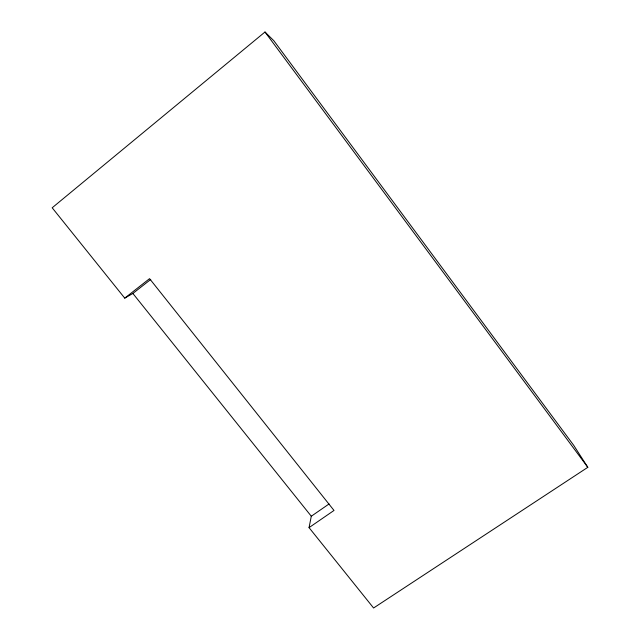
<?xml version="1.0" encoding="UTF-8"?>
<svg xmlns="http://www.w3.org/2000/svg" width="640" height="640" viewBox="0 0 640 640"><rect width="100%" height="100%" fill="white"/><g stroke="black" fill="none" stroke-linecap="round" stroke-linejoin="round"><path stroke-width="0.96" d="M150.744 279.44L132.88 293.464L124.744 298.136L52.184 207.784L265 32L273.808 40.696L573.744 445.384L587.816 467.32L373.584 608L309.048 527.632L311.296 516.232L329.056 503.96M124.744 298.136L149.56 278.656L334.008 510.448L309.048 527.632M132.88 293.464L311.296 516.232M265 32L587.816 467.32"/></g></svg>
